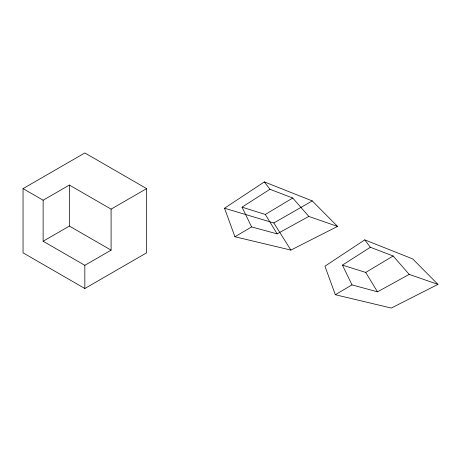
<?xml version="1.0" encoding="UTF-8"?>
<svg xmlns="http://www.w3.org/2000/svg" width="461" height="461" viewBox="0 0 461 461"><rect width="100%" height="100%" fill="white"/><g stroke="black" fill="none" stroke-linecap="round" stroke-linejoin="round"><path stroke-width="0.69" d="M224.53 208.228L264.337 181.899L312.276 200.921L337.544 226.42L290.897 250.087L234.926 236.758L224.53 208.228L273.846 222.963L290.897 250.087M364.743 239.87L324.936 266.199L335.326 294.723L391.297 308.052L437.95 284.391L412.681 258.892L364.743 239.87L370.344 247.252L393.152 255.993L409.212 274.393L437.95 284.391M308.807 216.422L277.107 233.86L251.591 226.91L242.048 207.156L269.939 189.281L292.747 198.023L308.807 216.422L337.544 226.42M409.212 274.393L377.507 291.83L351.997 284.881L342.448 265.121L370.344 247.252M242.048 207.156L265.305 214.457L292.747 198.023M342.448 265.121L365.711 272.428L393.152 255.993M234.926 236.758L251.591 226.91M335.326 294.723L351.997 284.881M23.05 188.618L84.836 152.948L146.627 188.618L146.627 252.83L84.836 288.505L23.05 252.83L23.05 188.618L43.132 200.212L69.392 185.051L111.095 209.133L146.627 188.618M43.132 200.212L43.132 241.236L69.392 226.074L111.095 250.156L111.095 209.133M43.132 241.236L84.836 265.317L111.095 250.156M273.846 222.963L312.276 200.921M264.337 181.899L269.939 189.281M365.711 272.428L377.507 291.83M265.305 214.457L277.107 233.86M84.836 265.317L84.836 288.505M69.392 185.051L69.392 226.074"/></g></svg>
